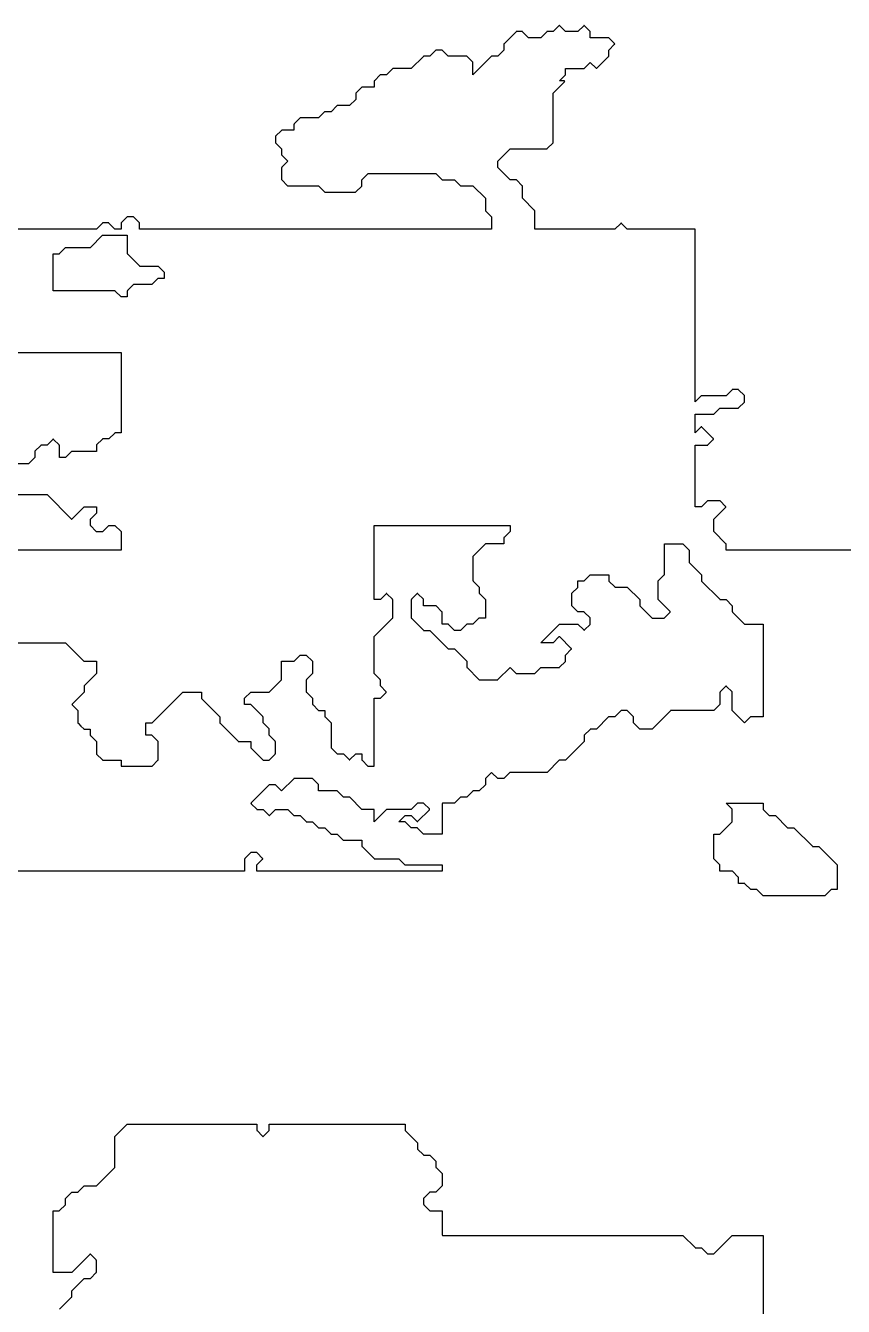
# Model space of a CAD drawing. Header units: metres. Extents: x 0 to 799, y 1 to 1100.
# Drawn here: x 203.5 to 336, y 550.5 to 758 of the extents above; entities that cross this region are included whole.
import ezdxf

# ---------------------------------------------------------------- set-up
doc = ezdxf.new("R2010")
doc.units = ezdxf.units.M
doc.layers.add('forest', color=7, linetype='Continuous')

msp = doc.modelspace()

# ---------------------------------------------------------------- linework, layer by layer
at = {"layer": 'forest', "color": 191}
for points in [[(367.9, 673), (317, 673), (317, 673), (317, 673), (317, 673.96), (317, 673.97), (317, 673.98), (317, 673.99), (316.99, 674), (316.99, 674.01), (316.98, 674.01), (316.98, 674.02), (316.97, 674.03), (315, 676), (315, 676), (315, 676), (315, 678), (315, 678), (315, 678), (316.93, 679.93), (316.94, 679.94), (316.94, 679.94), (316.95, 679.95), (316.95, 679.96), (316.95, 679.97), (316.96, 679.98), (316.96, 679.99), (316.96, 680), (316.96, 680.01), (316.96, 680.02), (316.95, 680.03), (316.95, 680.04), (316.95, 680.05), (316.94, 680.06), (316.94, 680.06), (316.93, 680.07), (316.03, 680.97), (316.02, 680.98), (316.01, 680.98), (316.01, 680.99), (316, 680.99), (315.99, 681), (315.98, 681), (315.97, 681), (315.96, 681), (314.04, 681), (314.03, 681), (314.02, 681), (314.01, 681), (314, 680.99), (313.99, 680.99), (313.99, 680.98), (313.98, 680.98), (313.97, 680.97), (313, 680), (313, 680), (313, 680), (312, 680), (312, 680), (312, 680), (312, 690), (312, 690), (312, 690), (313.96, 690), (313.97, 690), (313.98, 690), (313.99, 690), (314, 690.01), (314.01, 690.01), (314.01, 690.02), (314.02, 690.02), (314.03, 690.03), (314.93, 690.93), (314.94, 690.94), (314.94, 690.94), (314.95, 690.95), (314.95, 690.96), (314.95, 690.97), (314.96, 690.98), (314.96, 690.99), (314.96, 691), (314.96, 691.01), (314.96, 691.02), (314.95, 691.03), (314.95, 691.04), (314.95, 691.05), (314.94, 691.06), (314.94, 691.06), (314.93, 691.07), (313.07, 692.93), (313.06, 692.94), (313.06, 692.94), (313.05, 692.95), (313.04, 692.95), (313.03, 692.95), (313.02, 692.96), (313.01, 692.96), (313, 692.96), (312.99, 692.96), (312.98, 692.96), (312.97, 692.95), (312.96, 692.95), (312.95, 692.95), (312.94, 692.94), (312.94, 692.94), (312.93, 692.93), (312, 692), (312, 692), (312, 692), (312, 695), (312, 695), (312, 695), (314.96, 695), (314.97, 695), (314.98, 695), (314.99, 695), (315, 695.01), (315.01, 695.01), (315.01, 695.02), (315.02, 695.02), (315.03, 695.03), (316, 696), (316, 696), (316, 696), (318.96, 696), (318.97, 696), (318.98, 696), (318.99, 696), (319, 696.01), (319.01, 696.01), (319.01, 696.02), (319.02, 696.02), (319.03, 696.03), (319.97, 696.97), (319.98, 696.98), (319.98, 696.99), (319.99, 696.99), (319.99, 697), (320, 697.01), (320, 697.02), (320, 697.03), (320, 697.04), (320, 697.96), (320, 697.97), (320, 697.98), (320, 697.99), (319.99, 698), (319.99, 698.01), (319.98, 698.01), (319.98, 698.02), (319.97, 698.03), (319.03, 698.97), (319.02, 698.98), (319.01, 698.98), (319.01, 698.99), (319, 698.99), (318.99, 699), (318.98, 699), (318.97, 699), (318.96, 699), (318.04, 699), (318.03, 699), (318.02, 699), (318.01, 699), (318, 698.99), (317.99, 698.99), (317.99, 698.98), (317.98, 698.98), (317.97, 698.97), (317, 698), (317, 698), (317, 698), (313.04, 698), (313.03, 698), (313.02, 698), (313.01, 698), (313, 697.99), (312.99, 697.99), (312.99, 697.98), (312.98, 697.98), (312.97, 697.97), (312, 697), (312, 697), (312, 697), (312, 724.9), (312, 724.91), (312, 724.92), (312, 724.93), (311.99, 724.94), (311.99, 724.95), (311.98, 724.96), (311.98, 724.96), (311.97, 724.97), (311.96, 724.98), (311.96, 724.98), (311.95, 724.99), (311.94, 724.99), (311.93, 725), (311.92, 725), (311.91, 725), (311.9, 725), (301, 725), (301, 725), (301, 725), (300.07, 725.93), (300.06, 725.94), (300.06, 725.94), (300.05, 725.95), (300.04, 725.95), (300.03, 725.95), (300.02, 725.96), (300.01, 725.96), (300, 725.96), (299.99, 725.96), (299.98, 725.96), (299.97, 725.95), (299.96, 725.95), (299.95, 725.95), (299.94, 725.94), (299.94, 725.94), (299.93, 725.93), (299, 725), (299, 725), (299, 725), (286, 725), (286, 725), (286, 725), (286, 727.96), (286, 727.97), (286, 727.98), (286, 727.99), (285.99, 728), (285.99, 728.01), (285.98, 728.01), (285.98, 728.02), (285.97, 728.03), (284, 730), (284, 730), (284, 730), (284, 731.96), (284, 731.97), (284, 731.98), (284, 731.99), (283.99, 732), (283.99, 732.01), (283.98, 732.01), (283.98, 732.02), (283.97, 732.03), (283.03, 732.97), (283.02, 732.98), (283.01, 732.98), (283.01, 732.99), (283, 732.99), (282.99, 733), (282.98, 733), (282.97, 733), (282.96, 733), (282, 733), (282, 733), (282, 733), (280, 735), (280, 735), (280, 735), (280, 736), (280, 736), (280, 736), (282, 738), (282, 738), (282, 738), (287.96, 738), (287.97, 738), (287.98, 738), (287.99, 738), (288, 738.01), (288.01, 738.01), (288.01, 738.02), (288.02, 738.02), (288.03, 738.03), (288.97, 738.97), (288.98, 738.98), (288.98, 738.99), (288.99, 738.99), (288.99, 739), (289, 739.01), (289, 739.02), (289, 739.03), (289, 739.04), (289, 747), (289, 747), (289, 747), (290.83, 748.83), (290.84, 748.84), (290.84, 748.84), (290.85, 748.85), (290.85, 748.86), (290.85, 748.87), (290.86, 748.88), (290.86, 748.89), (290.86, 748.9), (290.86, 748.91), (290.86, 748.92), (290.85, 748.93), (290.85, 748.94), (290.85, 748.95), (290.84, 748.96), (290.84, 748.96), (290.83, 748.97), (290.82, 748.98), (290.81, 748.98), (290.81, 748.99), (290.8, 748.99), (290.79, 749), (290.78, 749), (290.77, 749), (290.76, 749), (290, 749), (290, 749), (290, 749), (290.97, 749.97), (290.98, 749.98), (290.98, 749.99), (290.99, 749.99), (290.99, 750), (291, 750.01), (291, 750.02), (291, 750.03), (291, 750.04), (291, 751), (291, 751), (291, 751), (293.96, 751), (293.97, 751), (293.98, 751), (293.99, 751), (294, 751.01), (294.01, 751.01), (294.01, 751.02), (294.02, 751.02), (294.03, 751.03), (295, 752), (295, 752), (295, 752), (295.93, 751.07), (295.94, 751.06), (295.94, 751.06), (295.95, 751.05), (295.96, 751.05), (295.97, 751.05), (295.98, 751.04), (295.99, 751.04), (296, 751.04), (296.01, 751.04), (296.02, 751.04), (296.03, 751.05), (296.04, 751.05), (296.05, 751.05), (296.06, 751.06), (296.06, 751.06), (296.07, 751.07), (297.97, 752.97), (297.98, 752.98), (297.98, 752.99), (297.99, 752.99), (297.99, 753), (298, 753.01), (298, 753.02), (298, 753.03), (298, 753.04), (298, 754), (298, 754), (298, 754), (298.93, 754.93), (298.94, 754.94), (298.94, 754.94), (298.95, 754.95), (298.95, 754.96), (298.95, 754.97), (298.96, 754.98), (298.96, 754.99), (298.96, 755), (298.96, 755.01), (298.96, 755.02), (298.95, 755.03), (298.95, 755.04), (298.95, 755.05), (298.94, 755.06), (298.94, 755.06), (298.93, 755.07), (298.03, 755.97), (298.02, 755.98), (298.01, 755.98), (298.01, 755.99), (298, 755.99), (297.99, 756), (297.98, 756), (297.97, 756), (297.96, 756), (295, 756), (295, 756), (295, 756), (295, 756.96), (295, 756.97), (295, 756.98), (295, 756.99), (294.99, 757), (294.99, 757.01), (294.98, 757.01), (294.98, 757.02), (294.97, 757.03), (294.07, 757.93), (294.06, 757.94), (294.06, 757.94), (294.05, 757.95), (294.04, 757.95), (294.03, 757.95), (294.02, 757.96), (294.01, 757.96), (294, 757.96), (293.99, 757.96), (293.98, 757.96), (293.97, 757.95), (293.96, 757.95), (293.95, 757.95), (293.94, 757.94), (293.94, 757.94), (293.93, 757.93), (293, 757), (293, 757), (293, 757), (291, 757), (291, 757), (291, 757), (290.07, 757.93), (290.06, 757.94), (290.06, 757.94), (290.05, 757.95), (290.04, 757.95), (290.03, 757.95), (290.02, 757.96), (290.01, 757.96), (290, 757.96), (289.99, 757.96), (289.98, 757.96), (289.97, 757.95), (289.96, 757.95), (289.95, 757.95), (289.94, 757.94), (289.94, 757.94), (289.93, 757.93), (289, 757), (289, 757), (289, 757), (288.04, 757), (288.03, 757), (288.02, 757), (288.01, 757), (288, 756.99), (287.99, 756.99), (287.99, 756.98), (287.98, 756.98), (287.97, 756.97), (287, 756), (287, 756), (287, 756), (285, 756), (285, 756), (285, 756), (284.03, 756.97), (284.02, 756.98), (284.01, 756.98), (284.01, 756.99), (284, 756.99), (283.99, 757), (283.98, 757), (283.97, 757), (283.96, 757), (283.04, 757), (283.03, 757), (283.02, 757), (283.01, 757), (283, 756.99), (282.99, 756.99), (282.99, 756.98), (282.98, 756.98), (282.97, 756.97), (281.03, 755.03), (281.02, 755.02), (281.02, 755.01), (281.01, 755.01), (281.01, 755), (281, 754.99), (281, 754.98), (281, 754.97), (281, 754.96), (281, 754), (281, 754), (281, 754), (280, 753), (280, 753), (280, 753), (279.04, 753), (279.03, 753), (279.02, 753), (279.01, 753), (279, 752.99), (278.99, 752.99), (278.99, 752.98), (278.98, 752.98), (278.97, 752.97), (276, 750), (276, 750), (276, 750), (276, 751.96), (276, 751.97), (276, 751.98), (276, 751.99), (275.99, 752), (275.99, 752.01), (275.98, 752.01), (275.98, 752.02), (275.97, 752.03), (275.03, 752.97), (275.02, 752.98), (275.01, 752.98), (275.01, 752.99), (275, 752.99), (274.99, 753), (274.98, 753), (274.97, 753), (274.96, 753), (272, 753), (272, 753), (272, 753), (271.03, 753.97), (271.02, 753.98), (271.01, 753.98), (271.01, 753.99), (271, 753.99), (270.99, 754), (270.98, 754), (270.97, 754), (270.96, 754), (270.04, 754), (270.03, 754), (270.02, 754), (270.01, 754), (270, 753.99), (269.99, 753.99), (269.99, 753.98), (269.98, 753.98), (269.97, 753.97), (269, 753), (269, 753), (269, 753), (268.04, 753), (268.03, 753), (268.02, 753), (268.01, 753), (268, 752.99), (267.99, 752.99), (267.99, 752.98), (267.98, 752.98), (267.97, 752.97), (266, 751), (266, 751), (266, 751), (263.04, 751), (263.03, 751), (263.02, 751), (263.01, 751), (263, 750.99), (262.99, 750.99), (262.99, 750.98), (262.98, 750.98), (262.97, 750.97), (262, 750), (262, 750), (262, 750), (261.04, 750), (261.03, 750), (261.02, 750), (261.01, 750), (261, 749.99), (260.99, 749.99), (260.99, 749.98), (260.98, 749.98), (260.97, 749.97), (260.03, 749.03), (260.02, 749.02), (260.02, 749.01), (260.01, 749.01), (260.01, 749), (260, 748.99), (260, 748.98), (260, 748.97), (260, 748.96), (260, 748), (260, 748), (260, 748), (258.04, 748), (258.03, 748), (258.02, 748), (258.01, 748), (258, 747.99), (257.99, 747.99), (257.99, 747.98), (257.98, 747.98), (257.97, 747.97), (257.03, 747.03), (257.02, 747.02), (257.02, 747.01), (257.01, 747.01), (257.01, 747), (257, 746.99), (257, 746.98), (257, 746.97), (257, 746.96), (257, 746), (257, 746), (257, 746), (256, 745), (256, 745), (256, 745), (254.04, 745), (254.03, 745), (254.02, 745), (254.01, 745), (254, 744.99), (253.99, 744.99), (253.99, 744.98), (253.98, 744.98), (253.97, 744.97), (253, 744), (253, 744), (253, 744), (252.04, 744), (252.03, 744), (252.02, 744), (252.01, 744), (252, 743.99), (251.99, 743.99), (251.99, 743.98), (251.98, 743.98), (251.97, 743.97), (251, 743), (251, 743), (251, 743), (248.04, 743), (248.03, 743), (248.02, 743), (248.01, 743), (248, 742.99), (247.99, 742.99), (247.99, 742.98), (247.98, 742.98), (247.97, 742.97), (247.03, 742.03), (247.02, 742.02), (247.02, 742.01), (247.01, 742.01), (247.01, 742), (247, 741.99), (247, 741.98), (247, 741.97), (247, 741.96), (247, 741), (247, 741), (247, 741), (245.04, 741), (245.03, 741), (245.02, 741), (245.01, 741), (245, 740.99), (244.99, 740.99), (244.99, 740.98), (244.98, 740.98), (244.97, 740.97), (244.03, 740.03), (244.02, 740.02), (244.02, 740.01), (244.01, 740.01), (244.01, 740), (244, 739.99), (244, 739.98), (244, 739.97), (244, 739.96), (244, 739.04), (244, 739.03), (244, 739.02), (244, 739.01), (244.01, 739), (244.01, 738.99), (244.02, 738.99), (244.02, 738.98), (244.03, 738.97), (245, 738), (245, 738), (245, 738), (245, 737.04), (245, 737.03), (245, 737.02), (245, 737.01), (245.01, 737), (245.01, 736.99), (245.02, 736.99), (245.02, 736.98), (245.03, 736.97), (246, 736), (246, 736), (246, 736), (245.03, 735.03), (245.02, 735.02), (245.02, 735.01), (245.01, 735.01), (245.01, 735), (245, 734.99), (245, 734.98), (245, 734.97), (245, 734.96), (245, 733.04), (245, 733.03), (245, 733.02), (245, 733.01), (245.01, 733), (245.01, 732.99), (245.02, 732.99), (245.02, 732.98), (245.03, 732.97), (245.97, 732.03), (245.98, 732.02), (245.99, 732.02), (245.99, 732.01), (246, 732.01), (246.01, 732), (246.02, 732), (246.03, 732), (246.04, 732), (251, 732), (251, 732), (251, 732), (251.97, 731.03), (251.98, 731.02), (251.99, 731.02), (251.99, 731.01), (252, 731.01), (252.01, 731), (252.02, 731), (252.03, 731), (252.04, 731), (256.96, 731), (256.97, 731), (256.98, 731), (256.99, 731), (257, 731.01), (257.01, 731.01), (257.01, 731.02), (257.02, 731.02), (257.03, 731.03), (257.97, 731.97), (257.98, 731.98), (257.98, 731.99), (257.99, 731.99), (257.99, 732), (258, 732.01), (258, 732.02), (258, 732.03), (258, 732.04), (258, 733), (258, 733), (258, 733), (259, 734), (259, 734), (259, 734), (270, 734), (270, 734), (270, 734), (270.97, 733.03), (270.98, 733.02), (270.99, 733.02), (270.99, 733.01), (271, 733.01), (271.01, 733), (271.02, 733), (271.03, 733), (271.04, 733), (273, 733), (273, 733), (273, 733), (273.97, 732.03), (273.98, 732.02), (273.99, 732.02), (273.99, 732.01), (274, 732.01), (274.01, 732), (274.02, 732), (274.03, 732), (274.04, 732), (276, 732), (276, 732), (276, 732), (278, 730), (278, 730), (278, 730), (278, 728.04), (278, 728.03), (278, 728.02), (278, 728.01), (278.01, 728), (278.01, 727.99), (278.02, 727.99), (278.02, 727.98), (278.03, 727.97), (279, 727), (279, 727), (279, 727), (279, 725), (279, 725), (279, 725), (222, 725), (222, 725), (222, 725), (222, 725.96), (222, 725.97), (222, 725.98), (222, 725.99), (221.99, 726), (221.99, 726.01), (221.98, 726.01), (221.98, 726.02), (221.97, 726.03), (221.03, 726.97), (221.02, 726.98), (221.01, 726.98), (221.01, 726.99), (221, 726.99), (220.99, 727), (220.98, 727), (220.97, 727), (220.96, 727), (220.04, 727), (220.03, 727), (220.02, 727), (220.01, 727), (220, 726.99), (219.99, 726.99), (219.99, 726.98), (219.98, 726.98), (219.97, 726.97), (219.03, 726.03), (219.02, 726.02), (219.02, 726.01), (219.01, 726.01), (219.01, 726), (219, 725.99), (219, 725.98), (219, 725.97), (219, 725.96), (219, 725), (219, 725), (219, 725), (218, 725), (218, 725), (218, 725), (217.03, 725.97), (217.02, 725.98), (217.01, 725.98), (217.01, 725.99), (217, 725.99), (216.99, 726), (216.98, 726), (216.97, 726), (216.96, 726), (216.04, 726), (216.03, 726), (216.02, 726), (216.01, 726), (216, 725.99), (215.99, 725.99), (215.99, 725.98), (215.98, 725.98), (215.97, 725.97), (215, 725), (215, 725), (215, 725), (187, 725)], [(208, 715), (208, 715), (208, 721), (208, 721), (208, 721), (208.96, 721), (208.97, 721), (208.98, 721), (208.99, 721), (209, 721.01), (209.01, 721.01), (209.01, 721.02), (209.02, 721.02), (209.03, 721.03), (210, 722), (210, 722), (210, 722), (213.96, 722), (213.97, 722), (213.98, 722), (213.99, 722), (214, 722.01), (214.01, 722.01), (214.01, 722.02), (214.02, 722.02), (214.03, 722.03), (216, 724), (216, 724), (216, 724), (220, 724), (220, 724), (220, 724), (220, 721.04), (220, 721.03), (220, 721.02), (220, 721.01), (220.01, 721), (220.01, 720.99), (220.02, 720.99), (220.02, 720.98), (220.03, 720.97), (221.97, 719.03), (221.98, 719.02), (221.99, 719.02), (221.99, 719.01), (222, 719.01), (222.01, 719), (222.02, 719), (222.03, 719), (222.04, 719), (225, 719), (225, 719), (225, 719), (226, 718), (226, 718), (226, 718), (226, 717), (226, 717), (226, 717), (225.04, 717), (225.03, 717), (225.02, 717), (225.01, 717), (225, 716.99), (224.99, 716.99), (224.99, 716.98), (224.98, 716.98), (224.97, 716.97), (224, 716), (224, 716), (224, 716), (221.04, 716), (221.03, 716), (221.02, 716), (221.01, 716), (221, 715.99), (220.99, 715.99), (220.99, 715.98), (220.98, 715.98), (220.97, 715.97), (220.03, 715.03), (220.02, 715.02), (220.02, 715.01), (220.01, 715.01), (220.01, 715), (220, 714.99), (220, 714.98), (220, 714.97), (220, 714.96), (220, 714), (220, 714), (220, 714), (219, 714), (219, 714), (219, 714), (218.03, 714.97), (218.02, 714.98), (218.01, 714.98), (218.01, 714.99), (218, 714.99), (217.99, 715), (217.98, 715), (217.97, 715), (217.96, 715), (208, 715), (208, 715)], [(194, 705), (219, 705), (219, 705), (219, 705), (219, 692), (219, 692), (219, 692), (218.04, 692), (218.03, 692), (218.02, 692), (218.01, 692), (218, 691.99), (217.99, 691.99), (217.99, 691.98), (217.98, 691.98), (217.97, 691.97), (217, 691), (217, 691), (217, 691), (216.04, 691), (216.03, 691), (216.02, 691), (216.01, 691), (216, 690.99), (215.99, 690.99), (215.99, 690.98), (215.98, 690.98), (215.97, 690.97), (215.03, 690.03), (215.02, 690.02), (215.02, 690.01), (215.01, 690.01), (215.01, 690), (215, 689.99), (215, 689.98), (215, 689.97), (215, 689.96), (215, 689), (215, 689), (215, 689), (211.04, 689), (211.03, 689), (211.02, 689), (211.01, 689), (211, 688.99), (210.99, 688.99), (210.99, 688.98), (210.98, 688.98), (210.97, 688.97), (210, 688), (210, 688), (210, 688), (209, 688), (209, 688), (209, 688), (209, 689.96), (209, 689.97), (209, 689.98), (209, 689.99), (208.99, 690), (208.99, 690.01), (208.98, 690.01), (208.98, 690.02), (208.97, 690.03), (208.07, 690.93), (208.06, 690.94), (208.06, 690.94), (208.05, 690.95), (208.04, 690.95), (208.03, 690.95), (208.02, 690.96), (208.01, 690.96), (208, 690.96), (207.99, 690.96), (207.98, 690.96), (207.97, 690.95), (207.96, 690.95), (207.95, 690.95), (207.94, 690.94), (207.94, 690.94), (207.93, 690.93), (207, 690), (207, 690), (207, 690), (206.04, 690), (206.03, 690), (206.02, 690), (206.01, 690), (206, 689.99), (205.99, 689.99), (205.99, 689.98), (205.98, 689.98), (205.97, 689.97), (205.03, 689.03), (205.02, 689.02), (205.02, 689.01), (205.01, 689.01), (205.01, 689), (205, 688.99), (205, 688.98), (205, 688.97), (205, 688.96), (205, 688), (205, 688), (205, 688), (204, 687), (204, 687), (204, 687), (201.04, 687)], [(201.04, 682), (207, 682), (207, 682), (207, 682), (210.93, 678.07), (210.94, 678.06), (210.94, 678.06), (210.95, 678.05), (210.96, 678.05), (210.97, 678.05), (210.98, 678.04), (210.99, 678.04), (211, 678.04), (211.01, 678.04), (211.02, 678.04), (211.03, 678.05), (211.04, 678.05), (211.05, 678.05), (211.06, 678.06), (211.06, 678.06), (211.07, 678.07), (213, 680), (213, 680), (213, 680), (215, 680), (215, 680), (215, 680), (215, 679), (215, 679), (215, 679), (214.03, 678.03), (214.02, 678.02), (214.02, 678.01), (214.01, 678.01), (214.01, 678), (214, 677.99), (214, 677.98), (214, 677.97), (214, 677.96), (214, 677.04), (214, 677.03), (214, 677.02), (214, 677.01), (214.01, 677), (214.01, 676.99), (214.02, 676.99), (214.02, 676.98), (214.03, 676.97), (214.97, 676.03), (214.98, 676.02), (214.99, 676.02), (214.99, 676.01), (215, 676.01), (215.01, 676), (215.02, 676), (215.03, 676), (215.04, 676), (215.96, 676), (215.97, 676), (215.98, 676), (215.99, 676), (216, 676.01), (216.01, 676.01), (216.01, 676.02), (216.02, 676.02), (216.03, 676.03), (217, 677), (217, 677), (217, 677), (218, 677), (218, 677), (218, 677), (219, 676), (219, 676), (219, 676), (219, 673), (219, 673), (219, 673), (167.1, 673)], [(202, 658), (210, 658), (210, 658), (210, 658), (212.97, 655.03), (212.98, 655.02), (212.99, 655.02), (212.99, 655.01), (213, 655.01), (213.01, 655), (213.02, 655), (213.03, 655), (213.04, 655), (215, 655), (215, 655), (215, 655), (215, 653), (215, 653), (215, 653), (213.03, 651.03), (213.02, 651.02), (213.02, 651.01), (213.01, 651.01), (213.01, 651), (213, 650.99), (213, 650.98), (213, 650.97), (213, 650.96), (213, 650), (213, 650), (213, 650), (211.07, 648.07), (211.06, 648.06), (211.06, 648.06), (211.05, 648.05), (211.05, 648.04), (211.05, 648.03), (211.04, 648.02), (211.04, 648.01), (211.04, 648), (211.04, 647.99), (211.04, 647.98), (211.05, 647.97), (211.05, 647.96), (211.05, 647.95), (211.06, 647.94), (211.06, 647.94), (211.07, 647.93), (212, 647), (212, 647), (212, 647), (212, 645.04), (212, 645.03), (212, 645.02), (212, 645.01), (212.01, 645), (212.01, 644.99), (212.02, 644.99), (212.02, 644.98), (212.03, 644.97), (212.11, 644.89), (212.49, 644.51), (212.97, 644.03), (212.98, 644.02), (212.99, 644.02), (212.99, 644.01), (213, 644.01), (213.01, 644), (213.02, 644), (213.03, 644), (213.04, 644), (214, 644), (214, 644), (214, 644), (214, 643.04), (214, 643.03), (214, 643.02), (214, 643.01), (214.01, 643), (214.01, 642.99), (214.02, 642.99), (214.02, 642.98), (214.03, 642.97), (215, 642), (215, 642), (215, 642), (215, 640.04), (215, 640.03), (215, 640.02), (215, 640.01), (215.01, 640), (215.01, 639.99), (215.02, 639.99), (215.02, 639.98), (215.03, 639.97), (215.97, 639.03), (215.98, 639.02), (215.99, 639.02), (215.99, 639.01), (216, 639.01), (216.01, 639), (216.02, 639), (216.03, 639), (216.04, 639), (219, 639), (219, 639), (219, 639), (219, 638.1), (219, 638.09), (219, 638.08), (219, 638.07), (219.01, 638.06), (219.01, 638.05), (219.02, 638.04), (219.02, 638.04), (219.03, 638.03), (219.04, 638.02), (219.04, 638.02), (219.05, 638.01), (219.06, 638.01), (219.07, 638), (219.08, 638), (219.09, 638), (219.1, 638), (223.96, 638), (223.97, 638), (223.98, 638), (223.99, 638), (224, 638.01), (224.01, 638.01), (224.01, 638.02), (224.02, 638.02), (224.03, 638.03), (224.97, 638.97), (224.98, 638.98), (224.98, 638.99), (224.99, 638.99), (224.99, 639), (225, 639.01), (225, 639.02), (225, 639.03), (225, 639.04), (225, 641.96), (225, 641.97), (225, 641.98), (225, 641.99), (224.99, 642), (224.99, 642.01), (224.98, 642.01), (224.98, 642.02), (224.97, 642.03), (224.03, 642.97), (224.02, 642.98), (224.01, 642.98), (224.01, 642.99), (224, 642.99), (223.99, 643), (223.98, 643), (223.97, 643), (223.96, 643), (223, 643), (223, 643), (223, 643), (223, 645), (223, 645), (223, 645), (223.96, 645), (223.97, 645), (223.98, 645), (223.99, 645), (224, 645.01), (224.01, 645.01), (224.01, 645.02), (224.02, 645.02), (224.03, 645.03), (229, 650), (229, 650), (229, 650), (232, 650), (232, 650), (232, 650), (232, 649.04), (232, 649.03), (232, 649.02), (232, 649.01), (232.01, 649), (232.01, 648.99), (232.02, 648.99), (232.02, 648.98), (232.03, 648.97), (235, 646), (235, 646), (235, 646), (235, 645.04), (235, 645.03), (235, 645.02), (235, 645.01), (235.01, 645), (235.01, 644.99), (235.02, 644.99), (235.02, 644.98), (235.03, 644.97), (237.97, 642.03), (237.98, 642.02), (237.99, 642.02), (237.99, 642.01), (238, 642.01), (238.01, 642), (238.02, 642), (238.03, 642), (238.04, 642), (240, 642), (240, 642), (240, 642), (240, 641.04), (240, 641.03), (240, 641.02), (240, 641.01), (240.01, 641), (240.01, 640.99), (240.02, 640.99), (240.02, 640.98), (240.03, 640.97), (241.97, 639.03), (241.98, 639.02), (241.99, 639.02), (241.99, 639.01), (242, 639.01), (242.01, 639), (242.02, 639), (242.03, 639), (242.04, 639), (242.96, 639), (242.97, 639), (242.98, 639), (242.99, 639), (243, 639.01), (243.01, 639.01), (243.01, 639.02), (243.02, 639.02), (243.03, 639.03), (243.97, 639.97), (243.98, 639.98), (243.98, 639.99), (243.99, 639.99), (243.99, 640), (244, 640.01), (244, 640.02), (244, 640.03), (244, 640.04), (244, 641.96), (244, 641.97), (244, 641.98), (244, 641.99), (243.99, 642), (243.99, 642.01), (243.98, 642.01), (243.98, 642.02), (243.97, 642.03), (243, 643), (243, 643), (243, 643), (243, 643.96), (243, 643.97), (243, 643.98), (243, 643.99), (242.99, 644), (242.99, 644.01), (242.98, 644.01), (242.98, 644.02), (242.97, 644.03), (242, 645), (242, 645), (242, 645), (242, 645.96), (242, 645.97), (242, 645.98), (242, 645.99), (241.99, 646), (241.99, 646.01), (241.98, 646.01), (241.98, 646.02), (241.97, 646.03), (240.03, 647.97), (240.02, 647.98), (240.01, 647.98), (240.01, 647.99), (240, 647.99), (239.99, 648), (239.98, 648), (239.97, 648), (239.96, 648), (239, 648), (239, 648), (239, 648), (239, 649), (239, 649), (239, 649), (240, 650), (240, 650), (240, 650), (242.96, 650), (242.97, 650), (242.98, 650), (242.99, 650), (243, 650.01), (243.01, 650.01), (243.01, 650.02), (243.02, 650.02), (243.03, 650.03), (244.97, 651.97), (244.98, 651.98), (244.98, 651.99), (244.99, 651.99), (244.99, 652), (245, 652.01), (245, 652.02), (245, 652.03), (245, 652.04), (245, 655), (245, 655), (245, 655), (246.96, 655), (246.97, 655), (246.98, 655), (246.99, 655), (247, 655.01), (247.01, 655.01), (247.01, 655.02), (247.02, 655.02), (247.03, 655.03), (248, 656), (248, 656), (248, 656), (249, 656), (249, 656), (249, 656), (250, 655), (250, 655), (250, 655), (250, 653), (250, 653), (250, 653), (249.03, 652.03), (249.02, 652.02), (249.02, 652.01), (249.01, 652.01), (249.01, 652), (249, 651.99), (249, 651.98), (249, 651.97), (249, 651.96), (249, 650.04), (249, 650.03), (249, 650.02), (249, 650.01), (249.01, 650), (249.01, 649.99), (249.02, 649.99), (249.02, 649.98), (249.03, 649.97), (250, 649), (250, 649), (250, 649), (250, 648.04), (250, 648.03), (250, 648.02), (250, 648.01), (250.01, 648), (250.01, 647.99), (250.02, 647.99), (250.02, 647.98), (250.03, 647.97), (250.97, 647.03), (250.98, 647.02), (250.99, 647.02), (250.99, 647.01), (251, 647.01), (251.01, 647), (251.02, 647), (251.03, 647), (251.04, 647), (252, 647), (252, 647), (252, 647), (252, 646.04), (252, 646.03), (252, 646.02), (252, 646.01), (252.01, 646), (252.01, 645.99), (252.02, 645.99), (252.02, 645.98), (252.03, 645.97), (253, 645), (253, 645), (253, 645), (253, 641.04), (253, 641.03), (253, 641.02), (253, 641.01), (253.01, 641), (253.01, 640.99), (253.02, 640.99), (253.02, 640.98), (253.03, 640.97), (253.97, 640.03), (253.98, 640.02), (253.99, 640.02), (253.99, 640.01), (254, 640.01), (254.01, 640), (254.02, 640), (254.03, 640), (254.04, 640), (255, 640), (255, 640), (255, 640), (255.93, 639.07), (255.94, 639.06), (255.94, 639.06), (255.95, 639.05), (255.96, 639.05), (255.97, 639.05), (255.98, 639.04), (255.99, 639.04), (256, 639.04), (256.01, 639.04), (256.02, 639.04), (256.03, 639.05), (256.04, 639.05), (256.05, 639.05), (256.06, 639.06), (256.06, 639.06), (256.07, 639.07), (257, 640), (257, 640), (257, 640), (258, 640), (258, 640), (258, 640), (258, 639.04), (258, 639.03), (258, 639.02), (258, 639.01), (258.01, 639), (258.01, 638.99), (258.02, 638.99), (258.02, 638.98), (258.03, 638.97), (258.97, 638.03), (258.98, 638.02), (258.99, 638.02), (258.99, 638.01), (259, 638.01), (259.01, 638), (259.02, 638), (259.03, 638), (259.04, 638), (259.9, 638), (259.91, 638), (259.92, 638), (259.93, 638), (259.94, 638.01), (259.95, 638.01), (259.96, 638.02), (259.96, 638.02), (259.97, 638.03), (259.98, 638.04), (259.98, 638.04), (259.99, 638.05), (259.99, 638.06), (260, 638.07), (260, 638.08), (260, 638.09), (260, 638.1), (260, 649), (260, 649), (260, 649), (260.96, 649), (260.97, 649), (260.98, 649), (260.99, 649), (261, 649.01), (261.01, 649.01), (261.01, 649.02), (261.02, 649.02), (261.03, 649.03), (261.93, 649.93), (261.94, 649.94), (261.94, 649.94), (261.95, 649.95), (261.95, 649.96), (261.95, 649.97), (261.96, 649.98), (261.96, 649.99), (261.96, 650), (261.96, 650.01), (261.96, 650.02), (261.95, 650.03), (261.95, 650.04), (261.95, 650.05), (261.94, 650.06), (261.94, 650.06), (261.93, 650.07), (261, 651), (261, 651), (261, 651), (261, 651.96), (261, 651.97), (261, 651.98), (261, 651.99), (260.99, 652), (260.99, 652.01), (260.98, 652.01), (260.98, 652.02), (260.97, 652.03), (260, 653), (260, 653), (260, 653), (260, 659), (260, 659), (260, 659), (262.97, 661.97), (262.98, 661.98), (262.98, 661.99), (262.99, 661.99), (262.99, 662), (263, 662.01), (263, 662.02), (263, 662.03), (263, 662.04), (263, 664.96), (263, 664.97), (263, 664.98), (263, 664.99), (262.99, 665), (262.99, 665.01), (262.98, 665.01), (262.98, 665.02), (262.97, 665.03), (262.07, 665.93), (262.06, 665.94), (262.06, 665.94), (262.05, 665.95), (262.04, 665.95), (262.03, 665.95), (262.02, 665.96), (262.01, 665.96), (262, 665.96), (261.99, 665.96), (261.98, 665.96), (261.97, 665.95), (261.96, 665.95), (261.95, 665.95), (261.94, 665.94), (261.94, 665.94), (261.93, 665.93), (261, 665), (261, 665), (261, 665), (260, 665), (260, 665), (260, 665), (260, 677), (260, 677), (260, 677), (282, 677), (282, 677), (282, 677), (282, 676), (282, 676), (282, 676), (281.03, 675.03), (281.02, 675.02), (281.02, 675.01), (281.01, 675.01), (281.01, 675), (281, 674.99), (281, 674.98), (281, 674.97), (281, 674.96), (281, 674), (281, 674), (281, 674), (278.04, 674), (278.03, 674), (278.02, 674), (278.01, 674), (278, 673.99), (277.99, 673.99), (277.99, 673.98), (277.98, 673.98), (277.97, 673.97), (276.03, 672.03), (276.02, 672.02), (276.02, 672.01), (276.01, 672.01), (276.01, 672), (276, 671.99), (276, 671.98), (276, 671.97), (276, 671.96), (276, 668.04), (276, 668.03), (276, 668.02), (276, 668.01), (276.01, 668), (276.01, 667.99), (276.02, 667.99), (276.02, 667.98), (276.03, 667.97), (277, 667), (277, 667), (277, 667), (277, 666.04), (277, 666.03), (277, 666.02), (277, 666.01), (277.01, 666), (277.01, 665.99), (277.02, 665.99), (277.02, 665.98), (277.03, 665.97), (278, 665), (278, 665), (278, 665), (278, 662), (278, 662), (278, 662), (277.04, 662), (277.03, 662), (277.02, 662), (277.01, 662), (277, 661.99), (276.99, 661.99), (276.99, 661.98), (276.98, 661.98), (276.97, 661.97), (276, 661), (276, 661), (276, 661), (275.04, 661), (275.03, 661), (275.02, 661), (275.01, 661), (275, 660.99), (274.99, 660.99), (274.99, 660.98), (274.98, 660.98), (274.97, 660.97), (274, 660), (274, 660), (274, 660), (273, 660), (273, 660), (273, 660), (272.03, 660.97), (272.02, 660.98), (272.01, 660.98), (272.01, 660.99), (272, 660.99), (271.99, 661), (271.98, 661), (271.97, 661), (271.96, 661), (271, 661), (271, 661), (271, 661), (271, 662.96), (271, 662.97), (271, 662.98), (271, 662.99), (270.99, 663), (270.99, 663.01), (270.98, 663.01), (270.98, 663.02), (270.97, 663.03), (270.03, 663.97), (270.02, 663.98), (270.01, 663.98), (270.01, 663.99), (270, 663.99), (269.99, 664), (269.98, 664), (269.97, 664), (269.96, 664), (268, 664), (268, 664), (268, 664), (268, 664.96), (268, 664.97), (268, 664.98), (268, 664.99), (267.99, 665), (267.99, 665.01), (267.98, 665.01), (267.98, 665.02), (267.97, 665.03), (267.07, 665.93), (267.06, 665.94), (267.06, 665.94), (267.05, 665.95), (267.04, 665.95), (267.03, 665.95), (267.02, 665.96), (267.01, 665.96), (267, 665.96), (266.99, 665.96), (266.98, 665.96), (266.97, 665.95), (266.96, 665.95), (266.95, 665.95), (266.94, 665.94), (266.94, 665.94), (266.93, 665.93), (266.03, 665.03), (266.02, 665.02), (266.02, 665.01), (266.01, 665.01), (266.01, 665), (266, 664.99), (266, 664.98), (266, 664.97), (266, 664.96), (266, 662.04), (266, 662.03), (266, 662.02), (266, 662.01), (266.01, 662), (266.01, 661.99), (266.02, 661.99), (266.02, 661.98), (266.03, 661.97), (267.97, 660.03), (267.98, 660.02), (267.99, 660.02), (267.99, 660.01), (268, 660.01), (268.01, 660), (268.02, 660), (268.03, 660), (268.04, 660), (269, 660), (269, 660), (269, 660), (271.97, 657.03), (271.98, 657.02), (271.99, 657.02), (271.99, 657.01), (272, 657.01), (272.01, 657), (272.02, 657), (272.03, 657), (272.04, 657), (273, 657), (273, 657), (273, 657), (275, 655), (275, 655), (275, 655), (275, 654.04), (275, 654.03), (275, 654.02), (275, 654.01), (275.01, 654), (275.01, 653.99), (275.02, 653.99), (275.02, 653.98), (275.03, 653.97), (276.97, 652.03), (276.98, 652.02), (276.99, 652.02), (276.99, 652.01), (277, 652.01), (277.01, 652), (277.02, 652), (277.03, 652), (277.04, 652), (279.96, 652), (279.97, 652), (279.98, 652), (279.99, 652), (280, 652.01), (280.01, 652.01), (280.01, 652.02), (280.02, 652.02), (280.03, 652.03), (282, 654), (282, 654), (282, 654), (282.97, 653.03), (282.98, 653.02), (282.99, 653.02), (282.99, 653.01), (283, 653.01), (283.01, 653), (283.02, 653), (283.03, 653), (283.04, 653), (285.96, 653), (285.97, 653), (285.98, 653), (285.99, 653), (286, 653.01), (286.01, 653.01), (286.01, 653.02), (286.02, 653.02), (286.03, 653.03), (287, 654), (287, 654), (287, 654), (289.96, 654), (289.97, 654), (289.98, 654), (289.99, 654), (290, 654.01), (290.01, 654.01), (290.01, 654.02), (290.02, 654.02), (290.03, 654.03), (290.97, 654.97), (290.98, 654.98), (290.98, 654.99), (290.99, 654.99), (290.99, 655), (291, 655.01), (291, 655.02), (291, 655.03), (291, 655.04), (291, 656), (291, 656), (291, 656), (291.93, 656.93), (291.94, 656.94), (291.94, 656.94), (291.95, 656.95), (291.95, 656.96), (291.95, 656.97), (291.96, 656.98), (291.96, 656.99), (291.96, 657), (291.96, 657.01), (291.96, 657.02), (291.95, 657.03), (291.95, 657.04), (291.95, 657.05), (291.94, 657.06), (291.94, 657.06), (291.93, 657.07), (290.07, 658.93), (290.06, 658.94), (290.06, 658.94), (290.05, 658.95), (290.04, 658.95), (290.03, 658.95), (290.02, 658.96), (290.01, 658.96), (290, 658.96), (289.99, 658.96), (289.98, 658.96), (289.97, 658.95), (289.96, 658.95), (289.95, 658.95), (289.94, 658.94), (289.94, 658.94), (289.93, 658.93), (289, 658), (289, 658), (289, 658), (287, 658), (287, 658), (287, 658), (290, 661), (290, 661), (290, 661), (293, 661), (293, 661), (293, 661), (293.93, 660.07), (293.94, 660.06), (293.94, 660.06), (293.95, 660.05), (293.96, 660.05), (293.97, 660.05), (293.98, 660.04), (293.99, 660.04), (294, 660.04), (294.01, 660.04), (294.02, 660.04), (294.03, 660.05), (294.04, 660.05), (294.05, 660.05), (294.06, 660.06), (294.06, 660.06), (294.07, 660.07), (294.97, 660.97), (294.98, 660.98), (294.98, 660.99), (294.99, 660.99), (294.99, 661), (295, 661.01), (295, 661.02), (295, 661.03), (295, 661.04), (295, 661.96), (295, 661.97), (295, 661.98), (295, 661.99), (294.99, 662), (294.99, 662.01), (294.98, 662.01), (294.98, 662.02), (294.97, 662.03), (294.03, 662.97), (294.02, 662.98), (294.01, 662.98), (294.01, 662.99), (294, 662.99), (293.99, 663), (293.98, 663), (293.97, 663), (293.96, 663), (293, 663), (293, 663), (293, 663), (292, 664), (292, 664), (292, 664), (292, 666), (292, 666), (292, 666), (292.97, 666.97), (292.98, 666.98), (292.98, 666.99), (292.99, 666.99), (292.99, 667), (293, 667.01), (293, 667.02), (293, 667.03), (293, 667.04), (293, 668), (293, 668), (293, 668), (293.96, 668), (293.97, 668), (293.98, 668), (293.99, 668), (294, 668.01), (294.01, 668.01), (294.01, 668.02), (294.02, 668.02), (294.03, 668.03), (295, 669), (295, 669), (295, 669), (298, 669), (298, 669), (298, 669), (298, 668.04), (298, 668.03), (298, 668.02), (298, 668.01), (298.01, 668), (298.01, 667.99), (298.02, 667.99), (298.02, 667.98), (298.03, 667.97), (298.97, 667.03), (298.98, 667.02), (298.99, 667.02), (298.99, 667.01), (299, 667.01), (299.01, 667), (299.02, 667), (299.03, 667), (299.04, 667), (301, 667), (301, 667), (301, 667), (303, 665), (303, 665), (303, 665), (303, 664.04), (303, 664.03), (303, 664.02), (303, 664.01), (303.01, 664), (303.01, 663.99), (303.02, 663.99), (303.02, 663.98), (303.03, 663.97), (304.97, 662.03), (304.98, 662.02), (304.99, 662.02), (304.99, 662.01), (305, 662.01), (305.01, 662), (305.02, 662), (305.03, 662), (305.04, 662), (306.96, 662), (306.97, 662), (306.98, 662), (306.99, 662), (307, 662.01), (307.01, 662.01), (307.01, 662.02), (307.02, 662.02), (307.03, 662.03), (307.93, 662.93), (307.94, 662.94), (307.94, 662.94), (307.95, 662.95), (307.95, 662.96), (307.95, 662.97), (307.96, 662.98), (307.96, 662.99), (307.96, 663), (307.96, 663.01), (307.96, 663.02), (307.95, 663.03), (307.95, 663.04), (307.95, 663.05), (307.94, 663.06), (307.94, 663.06), (307.93, 663.07), (306, 665), (306, 665), (306, 665), (306, 668), (306, 668), (306, 668), (306.97, 668.97), (306.98, 668.98), (306.98, 668.99), (306.99, 668.99), (306.99, 669), (307, 669.01), (307, 669.02), (307, 669.03), (307, 669.04), (307, 674), (307, 674), (307, 674), (310, 674), (310, 674), (310, 674), (311, 673), (311, 673), (311, 673), (311, 671.04), (311, 671.03), (311, 671.02), (311, 671.01), (311.01, 671), (311.01, 670.99), (311.02, 670.99), (311.02, 670.98), (311.03, 670.97), (313, 669), (313, 669), (313, 669), (313, 668.04), (313, 668.03), (313, 668.02), (313, 668.01), (313.01, 668), (313.01, 667.99), (313.02, 667.99), (313.02, 667.98), (313.03, 667.97), (315.97, 665.03), (315.98, 665.02), (315.99, 665.02), (315.99, 665.01), (316, 665.01), (316.01, 665), (316.02, 665), (316.03, 665), (316.04, 665), (317, 665), (317, 665), (317, 665), (318, 664), (318, 664), (318, 664), (318, 663.04), (318, 663.03), (318, 663.02), (318, 663.01), (318.01, 663), (318.01, 662.99), (318.02, 662.99), (318.02, 662.98), (318.03, 662.97), (319.97, 661.03), (319.98, 661.02), (319.99, 661.02), (319.99, 661.01), (320, 661.01), (320.01, 661), (320.02, 661), (320.03, 661), (320.04, 661), (323, 661), (323, 661), (323, 661), (323, 646), (323, 646), (323, 646), (321.04, 646), (321.03, 646), (321.02, 646), (321.01, 646), (321, 645.99), (320.99, 645.99), (320.99, 645.98), (320.98, 645.98), (320.97, 645.97), (320, 645), (320, 645), (320, 645), (318, 647), (318, 647), (318, 647), (318, 649.96), (318, 649.97), (318, 649.98), (318, 649.99), (317.99, 650), (317.99, 650.01), (317.98, 650.01), (317.98, 650.02), (317.97, 650.03), (317.07, 650.93), (317.06, 650.94), (317.06, 650.94), (317.05, 650.95), (317.04, 650.95), (317.03, 650.95), (317.02, 650.96), (317.01, 650.96), (317, 650.96), (316.99, 650.96), (316.98, 650.96), (316.97, 650.95), (316.96, 650.95), (316.95, 650.95), (316.94, 650.94), (316.94, 650.94), (316.93, 650.93), (316.03, 650.03), (316.02, 650.02), (316.02, 650.01), (316.01, 650.01), (316.01, 650), (316, 649.99), (316, 649.98), (316, 649.97), (316, 649.96), (316, 648), (316, 648), (316, 648), (315, 647), (315, 647), (315, 647), (308.04, 647), (308.03, 647), (308.02, 647), (308.01, 647), (308, 646.99), (307.99, 646.99), (307.99, 646.98), (307.98, 646.98), (307.97, 646.97), (305, 644), (305, 644), (305, 644), (303, 644), (303, 644), (303, 644), (302, 645), (302, 645), (302, 645), (302, 645.96), (302, 645.97), (302, 645.98), (302, 645.99), (301.99, 646), (301.99, 646.01), (301.98, 646.01), (301.98, 646.02), (301.97, 646.03), (301.03, 646.97), (301.02, 646.98), (301.01, 646.98), (301.01, 646.99), (301, 646.99), (300.99, 647), (300.98, 647), (300.97, 647), (300.96, 647), (300.04, 647), (300.03, 647), (300.02, 647), (300.01, 647), (300, 646.99), (299.99, 646.99), (299.99, 646.98), (299.98, 646.98), (299.97, 646.97), (299, 646), (299, 646), (299, 646), (298.04, 646), (298.03, 646), (298.02, 646), (298.01, 646), (298, 645.99), (297.99, 645.99), (297.99, 645.98), (297.98, 645.98), (297.97, 645.97), (296, 644), (296, 644), (296, 644), (295.04, 644), (295.03, 644), (295.02, 644), (295.01, 644), (295, 643.99), (294.99, 643.99), (294.99, 643.98), (294.98, 643.98), (294.97, 643.97), (294.03, 643.03), (294.02, 643.02), (294.02, 643.01), (294.01, 643.01), (294.01, 643), (294, 642.99), (294, 642.98), (294, 642.97), (294, 642.96), (294, 642), (294, 642), (294, 642), (291, 639), (291, 639), (291, 639), (290.04, 639), (290.03, 639), (290.02, 639), (290.01, 639), (290, 638.99), (289.99, 638.99), (289.99, 638.98), (289.98, 638.98), (289.97, 638.97), (288, 637), (288, 637), (288, 637), (282.04, 637), (282.03, 637), (282.02, 637), (282.01, 637), (282, 636.99), (281.99, 636.99), (281.99, 636.98), (281.98, 636.98), (281.97, 636.97), (281, 636), (281, 636), (281, 636), (280, 636), (280, 636), (280, 636), (279.07, 636.93), (279.06, 636.94), (279.06, 636.94), (279.05, 636.95), (279.04, 636.95), (279.03, 636.95), (279.02, 636.96), (279.01, 636.96), (279, 636.96), (278.99, 636.96), (278.98, 636.96), (278.97, 636.95), (278.96, 636.95), (278.95, 636.95), (278.94, 636.94), (278.94, 636.94), (278.93, 636.93), (278.03, 636.03), (278.02, 636.02), (278.02, 636.01), (278.01, 636.01), (278.01, 636), (278, 635.99), (278, 635.98), (278, 635.97), (278, 635.96), (278, 635), (278, 635), (278, 635), (277, 634), (277, 634), (277, 634), (276.04, 634), (276.03, 634), (276.02, 634), (276.01, 634), (276, 633.99), (275.99, 633.99), (275.99, 633.98), (275.98, 633.98), (275.97, 633.97), (275, 633), (275, 633), (275, 633), (274.04, 633), (274.03, 633), (274.02, 633), (274.01, 633), (274, 632.99), (273.99, 632.99), (273.99, 632.98), (273.98, 632.98), (273.97, 632.97), (273, 632), (273, 632), (273, 632), (271.1, 632), (271.09, 632), (271.08, 632), (271.07, 632), (271.06, 631.99), (271.05, 631.99), (271.04, 631.98), (271.04, 631.98), (271.03, 631.97), (271.02, 631.96), (271.02, 631.96), (271.01, 631.95), (271.01, 631.94), (271, 631.93), (271, 631.92), (271, 631.91), (271, 631.9), (271, 627), (271, 627), (271, 627), (268, 627), (268, 627), (268, 627), (267.03, 627.97), (267.02, 627.98), (267.01, 627.98), (267.01, 627.99), (267, 627.99), (266.99, 628), (266.98, 628), (266.97, 628), (266.96, 628), (266, 628), (266, 628), (266, 628), (265.03, 628.97), (265.02, 628.98), (265.01, 628.98), (265.01, 628.99), (265, 628.99), (264.99, 629), (264.98, 629), (264.97, 629), (264.96, 629), (264, 629), (264, 629), (264, 629), (265, 630), (265, 630), (265, 630), (266, 630), (266, 630), (266, 630), (266.93, 629.07), (266.94, 629.06), (266.94, 629.06), (266.95, 629.05), (266.96, 629.05), (266.97, 629.05), (266.98, 629.04), (266.99, 629.04), (267, 629.04), (267.01, 629.04), (267.02, 629.04), (267.03, 629.05), (267.04, 629.05), (267.05, 629.05), (267.06, 629.06), (267.06, 629.06), (267.07, 629.07), (268.93, 630.93), (268.94, 630.94), (268.94, 630.94), (268.95, 630.95), (268.95, 630.96), (268.95, 630.97), (268.96, 630.98), (268.96, 630.99), (268.96, 631), (268.96, 631.01), (268.96, 631.02), (268.95, 631.03), (268.95, 631.04), (268.95, 631.05), (268.94, 631.06), (268.94, 631.06), (268.93, 631.07), (268.03, 631.97), (268.02, 631.98), (268.01, 631.98), (268.01, 631.99), (268, 631.99), (267.99, 632), (267.98, 632), (267.97, 632), (267.96, 632), (267.04, 632), (267.03, 632), (267.02, 632), (267.01, 632), (267, 631.99), (266.99, 631.99), (266.99, 631.98), (266.98, 631.98), (266.97, 631.97), (266, 631), (266, 631), (266, 631), (262.04, 631), (262.03, 631), (262.02, 631), (262.01, 631), (262, 630.99), (261.99, 630.99), (261.99, 630.98), (261.98, 630.98), (261.97, 630.97), (260, 629), (260, 629), (260, 629), (260, 630.9), (260, 630.91), (260, 630.92), (260, 630.93), (259.99, 630.94), (259.99, 630.95), (259.98, 630.96), (259.98, 630.96), (259.97, 630.97), (259.96, 630.98), (259.96, 630.98), (259.95, 630.99), (259.94, 630.99), (259.93, 631), (259.92, 631), (259.91, 631), (259.9, 631), (258, 631), (258, 631), (258, 631), (256.03, 632.97), (256.02, 632.98), (256.01, 632.98), (256.01, 632.99), (256, 632.99), (255.99, 633), (255.98, 633), (255.97, 633), (255.96, 633), (255, 633), (255, 633), (255, 633), (254.03, 633.97), (254.02, 633.98), (254.01, 633.98), (254.01, 633.99), (254, 633.99), (253.99, 634), (253.98, 634), (253.97, 634), (253.96, 634), (251, 634), (251, 634), (251, 634), (251, 634.96), (251, 634.97), (251, 634.98), (251, 634.99), (250.99, 635), (250.99, 635.01), (250.98, 635.01), (250.98, 635.02), (250.97, 635.03), (250.03, 635.97), (250.02, 635.98), (250.01, 635.98), (250.01, 635.99), (250, 635.99), (249.99, 636), (249.98, 636), (249.97, 636), (249.96, 636), (247.04, 636), (247.03, 636), (247.02, 636), (247.01, 636), (247, 635.99), (246.99, 635.99), (246.99, 635.98), (246.98, 635.98), (246.97, 635.97), (245, 634), (245, 634), (245, 634), (244.03, 634.97), (244.02, 634.98), (244.01, 634.98), (244.01, 634.99), (244, 634.99), (243.99, 635), (243.98, 635), (243.97, 635), (243.96, 635), (243.04, 635), (243.03, 635), (243.02, 635), (243.01, 635), (243, 634.99), (242.99, 634.99), (242.99, 634.98), (242.98, 634.98), (242.97, 634.97), (240.07, 632.07), (240.06, 632.06), (240.06, 632.06), (240.05, 632.05), (240.05, 632.04), (240.05, 632.03), (240.04, 632.02), (240.04, 632.01), (240.04, 632), (240.04, 631.99), (240.04, 631.98), (240.05, 631.97), (240.05, 631.96), (240.05, 631.95), (240.06, 631.94), (240.06, 631.94), (240.07, 631.93), (240.97, 631.03), (240.98, 631.02), (240.99, 631.02), (240.99, 631.01), (241, 631.01), (241.01, 631), (241.02, 631), (241.03, 631), (241.04, 631), (242, 631), (242, 631), (242, 631), (242.93, 630.07), (242.94, 630.06), (242.94, 630.06), (242.95, 630.05), (242.96, 630.05), (242.97, 630.05), (242.98, 630.04), (242.99, 630.04), (243, 630.04), (243.01, 630.04), (243.02, 630.04), (243.03, 630.05), (243.04, 630.05), (243.05, 630.05), (243.06, 630.06), (243.06, 630.06), (243.07, 630.07), (244, 631), (244, 631), (244, 631), (246, 631), (246, 631), (246, 631), (246.97, 630.03), (246.98, 630.02), (246.99, 630.02), (246.99, 630.01), (247, 630.01), (247.01, 630), (247.02, 630), (247.03, 630), (247.04, 630), (248, 630), (248, 630), (248, 630), (248.97, 629.03), (248.98, 629.02), (248.99, 629.02), (248.99, 629.01), (249, 629.01), (249.01, 629), (249.02, 629), (249.03, 629), (249.04, 629), (250, 629), (250, 629), (250, 629), (250.97, 628.03), (250.98, 628.02), (250.99, 628.02), (250.99, 628.01), (251, 628.01), (251.01, 628), (251.02, 628), (251.03, 628), (251.04, 628), (252, 628), (252, 628), (252, 628), (252.97, 627.03), (252.98, 627.02), (252.99, 627.02), (252.99, 627.01), (253, 627.01), (253.01, 627), (253.02, 627), (253.03, 627), (253.04, 627), (254, 627), (254, 627), (254, 627), (254.97, 626.03), (254.98, 626.02), (254.99, 626.02), (254.99, 626.01), (255, 626.01), (255.01, 626), (255.02, 626), (255.03, 626), (255.04, 626), (258, 626), (258, 626), (258, 626), (258, 625.04), (258, 625.03), (258, 625.02), (258, 625.01), (258.01, 625), (258.01, 624.99), (258.02, 624.99), (258.02, 624.98), (258.03, 624.97), (259.97, 623.03), (259.98, 623.02), (259.99, 623.02), (259.99, 623.01), (260, 623.01), (260.01, 623), (260.02, 623), (260.03, 623), (260.04, 623), (264, 623), (264, 623), (264, 623), (264.97, 622.03), (264.98, 622.02), (264.99, 622.02), (264.99, 622.01), (265, 622.01), (265.01, 622), (265.02, 622), (265.03, 622), (265.04, 622), (271, 622), (271, 622), (271, 622), (271, 621), (271, 621), (271, 621), (241, 621), (241, 621), (241, 621), (241, 622), (241, 622), (241, 622), (241.93, 622.93), (241.94, 622.94), (241.94, 622.94), (241.95, 622.95), (241.95, 622.96), (241.95, 622.97), (241.96, 622.98), (241.96, 622.99), (241.96, 623), (241.96, 623.01), (241.96, 623.02), (241.95, 623.03), (241.95, 623.04), (241.95, 623.05), (241.94, 623.06), (241.94, 623.06), (241.93, 623.07), (241.03, 623.97), (241.02, 623.98), (241.01, 623.98), (241.01, 623.99), (241, 623.99), (240.99, 624), (240.98, 624), (240.97, 624), (240.96, 624), (240.04, 624), (240.03, 624), (240.02, 624), (240.01, 624), (240, 623.99), (239.99, 623.99), (239.99, 623.98), (239.98, 623.98), (239.97, 623.97), (239.03, 623.03), (239.02, 623.02), (239.02, 623.01), (239.01, 623.01), (239.01, 623), (239, 622.99), (239, 622.98), (239, 622.97), (239, 622.96), (239, 621), (239, 621), (239, 621), (161.04, 621)], [(315, 627), (315, 627), (315.96, 627), (315.97, 627), (315.98, 627), (315.99, 627), (316, 627.01), (316.01, 627.01), (316.01, 627.02), (316.02, 627.02), (316.03, 627.03), (317.97, 628.97), (317.98, 628.98), (317.98, 628.99), (317.99, 628.99), (317.99, 629), (318, 629.01), (318, 629.02), (318, 629.03), (318, 629.04), (318, 630.96), (318, 630.97), (318, 630.98), (318, 630.99), (317.99, 631), (317.99, 631.01), (317.98, 631.01), (317.98, 631.02), (317.97, 631.03), (317, 632), (317, 632), (317, 632), (323, 632), (323, 632), (323, 632), (323, 631.04), (323, 631.03), (323, 631.02), (323, 631.01), (323.01, 631), (323.01, 630.99), (323.02, 630.99), (323.02, 630.98), (323.03, 630.97), (323.97, 630.03), (323.98, 630.02), (323.99, 630.02), (323.99, 630.01), (324, 630.01), (324.01, 630), (324.02, 630), (324.03, 630), (324.04, 630), (325, 630), (325, 630), (325, 630), (326.97, 628.03), (326.98, 628.02), (326.99, 628.02), (326.99, 628.01), (327, 628.01), (327.01, 628), (327.02, 628), (327.03, 628), (327.04, 628), (328, 628), (328, 628), (328, 628), (330.97, 625.03), (330.98, 625.02), (330.99, 625.02), (330.99, 625.01), (331, 625.01), (331.01, 625), (331.02, 625), (331.03, 625), (331.04, 625), (332, 625), (332, 625), (332, 625), (335, 622), (335, 622), (335, 622), (335, 618), (335, 618), (335, 618), (334.04, 618), (334.03, 618), (334.02, 618), (334.01, 618), (334, 617.99), (333.99, 617.99), (333.99, 617.98), (333.98, 617.98), (333.97, 617.97), (333, 617), (333, 617), (333, 617), (323, 617), (323, 617), (323, 617), (322.03, 617.97), (322.02, 617.98), (322.01, 617.98), (322.01, 617.99), (322, 617.99), (321.99, 618), (321.98, 618), (321.97, 618), (321.96, 618), (321, 618), (321, 618), (321, 618), (320.03, 618.97), (320.02, 618.98), (320.01, 618.98), (320.01, 618.99), (320, 618.99), (319.99, 619), (319.98, 619), (319.97, 619), (319.96, 619), (319, 619), (319, 619), (319, 619), (319, 619.96), (319, 619.97), (319, 619.98), (319, 619.99), (318.99, 620), (318.99, 620.01), (318.98, 620.01), (318.98, 620.02), (318.97, 620.03), (318.03, 620.97), (318.02, 620.98), (318.01, 620.98), (318.01, 620.99), (318, 620.99), (317.99, 621), (317.98, 621), (317.97, 621), (317.96, 621), (316, 621), (316, 621), (316, 621), (316, 621.96), (316, 621.97), (316, 621.98), (316, 621.99), (315.99, 622), (315.99, 622.01), (315.98, 622.01), (315.98, 622.02), (315.97, 622.03), (315, 623), (315, 623), (315, 623), (315, 627), (315, 627)], [(209.03, 550.03), (210.97, 551.97), (210.98, 551.98), (210.98, 551.99), (210.99, 551.99), (210.99, 552), (211, 552.01), (211, 552.02), (211, 552.03), (211, 552.04), (211, 553), (211, 553), (211, 553), (213, 555), (213, 555), (213, 555), (213.96, 555), (213.97, 555), (213.98, 555), (213.99, 555), (214, 555.01), (214.01, 555.01), (214.01, 555.02), (214.02, 555.02), (214.03, 555.03), (214.97, 555.97), (214.98, 555.98), (214.98, 555.99), (214.99, 555.99), (214.99, 556), (215, 556.01), (215, 556.02), (215, 556.03), (215, 556.04), (215, 557.96), (215, 557.97), (215, 557.98), (215, 557.99), (214.99, 558), (214.99, 558.01), (214.98, 558.01), (214.98, 558.02), (214.97, 558.03), (214.07, 558.93), (214.06, 558.94), (214.06, 558.94), (214.05, 558.95), (214.04, 558.95), (214.03, 558.95), (214.02, 558.96), (214.01, 558.96), (214, 558.96), (213.99, 558.96), (213.98, 558.96), (213.97, 558.95), (213.96, 558.95), (213.95, 558.95), (213.94, 558.94), (213.94, 558.94), (213.93, 558.93), (211, 556), (211, 556), (211, 556), (208, 556), (208, 556), (208, 556), (208, 566), (208, 566), (208, 566), (208.96, 566), (208.97, 566), (208.98, 566), (208.99, 566), (209, 566.01), (209.01, 566.01), (209.01, 566.02), (209.02, 566.02), (209.03, 566.03), (209.97, 566.97), (209.98, 566.98), (209.98, 566.99), (209.99, 566.99), (209.99, 567), (210, 567.01), (210, 567.02), (210, 567.03), (210, 567.04), (210, 568), (210, 568), (210, 568), (211, 569), (211, 569), (211, 569), (211.96, 569), (211.97, 569), (211.98, 569), (211.99, 569), (212, 569.01), (212.01, 569.01), (212.01, 569.02), (212.02, 569.02), (212.03, 569.03), (213, 570), (213, 570), (213, 570), (214.96, 570), (214.97, 570), (214.98, 570), (214.99, 570), (215, 570.01), (215.01, 570.01), (215.01, 570.02), (215.02, 570.02), (215.03, 570.03), (217.97, 572.97), (217.98, 572.98), (217.98, 572.99), (217.99, 572.99), (217.99, 573), (218, 573.01), (218, 573.02), (218, 573.03), (218, 573.04), (218, 578), (218, 578), (218, 578), (220, 580), (220, 580), (220, 580), (241, 580), (241, 580), (241, 580), (241, 579.04), (241, 579.03), (241, 579.02), (241, 579.01), (241.01, 579), (241.01, 578.99), (241.02, 578.99), (241.02, 578.98), (241.03, 578.97), (241.93, 578.07), (241.94, 578.06), (241.94, 578.06), (241.95, 578.05), (241.96, 578.05), (241.97, 578.05), (241.98, 578.04), (241.99, 578.04), (242, 578.04), (242.01, 578.04), (242.02, 578.04), (242.03, 578.05), (242.04, 578.05), (242.05, 578.05), (242.06, 578.06), (242.06, 578.06), (242.07, 578.07), (242.97, 578.97), (242.98, 578.98), (242.98, 578.99), (242.99, 578.99), (242.99, 579), (243, 579.01), (243, 579.02), (243, 579.03), (243, 579.04), (243, 580), (243, 580), (243, 580), (265, 580), (265, 580), (265, 580), (265, 579.04), (265, 579.03), (265, 579.02), (265, 579.01), (265.01, 579), (265.01, 578.99), (265.02, 578.99), (265.02, 578.98), (265.03, 578.97), (267, 577), (267, 577), (267, 577), (267, 576.04), (267, 576.03), (267, 576.02), (267, 576.01), (267.01, 576), (267.01, 575.99), (267.02, 575.99), (267.02, 575.98), (267.03, 575.97), (267.97, 575.03), (267.98, 575.02), (267.99, 575.02), (267.99, 575.01), (268, 575.01), (268.01, 575), (268.02, 575), (268.03, 575), (268.04, 575), (269, 575), (269, 575), (269, 575), (270, 574), (270, 574), (270, 574), (270, 573.04), (270, 573.03), (270, 573.02), (270, 573.01), (270.01, 573), (270.01, 572.99), (270.02, 572.99), (270.02, 572.98), (270.03, 572.97), (271, 572), (271, 572), (271, 572), (271, 570), (271, 570), (271, 570), (270, 569), (270, 569), (270, 569), (269.04, 569), (269.03, 569), (269.02, 569), (269.01, 569), (269, 568.99), (268.99, 568.99), (268.99, 568.98), (268.98, 568.98), (268.97, 568.97), (268.03, 568.03), (268.02, 568.02), (268.02, 568.01), (268.01, 568.01), (268.01, 568), (268, 567.99), (268, 567.98), (268, 567.97), (268, 567.96), (268, 567.04), (268, 567.03), (268, 567.02), (268, 567.01), (268.01, 567), (268.01, 566.99), (268.02, 566.99), (268.02, 566.98), (268.03, 566.97), (268.97, 566.03), (268.98, 566.02), (268.99, 566.02), (268.99, 566.01), (269, 566.01), (269.01, 566), (269.02, 566), (269.03, 566), (269.04, 566), (271, 566), (271, 566), (271, 566), (271, 562.1), (271, 562.09), (271, 562.08), (271, 562.07), (271.01, 562.06), (271.01, 562.05), (271.02, 562.04), (271.02, 562.04), (271.03, 562.03), (271.04, 562.02), (271.04, 562.02), (271.05, 562.01), (271.06, 562.01), (271.07, 562), (271.08, 562), (271.09, 562), (271.1, 562), (310, 562), (310, 562), (310, 562), (311.97, 560.03), (311.98, 560.02), (311.99, 560.02), (311.99, 560.01), (312, 560.01), (312.01, 560), (312.02, 560), (312.03, 560), (312.04, 560), (313, 560), (313, 560), (313, 560), (313.97, 559.03), (313.98, 559.02), (313.99, 559.02), (313.99, 559.01), (314, 559.01), (314.01, 559), (314.02, 559), (314.03, 559), (314.04, 559), (314.96, 559), (314.97, 559), (314.98, 559), (314.99, 559), (315, 559.01), (315.01, 559.01), (315.01, 559.02), (315.02, 559.02), (315.03, 559.03), (318, 562), (318, 562), (318, 562), (323, 562), (323, 562), (323, 562), (323, 530)]]:
    msp.add_lwpolyline(points, dxfattribs=at)

doc.saveas('drawing.dxf')
